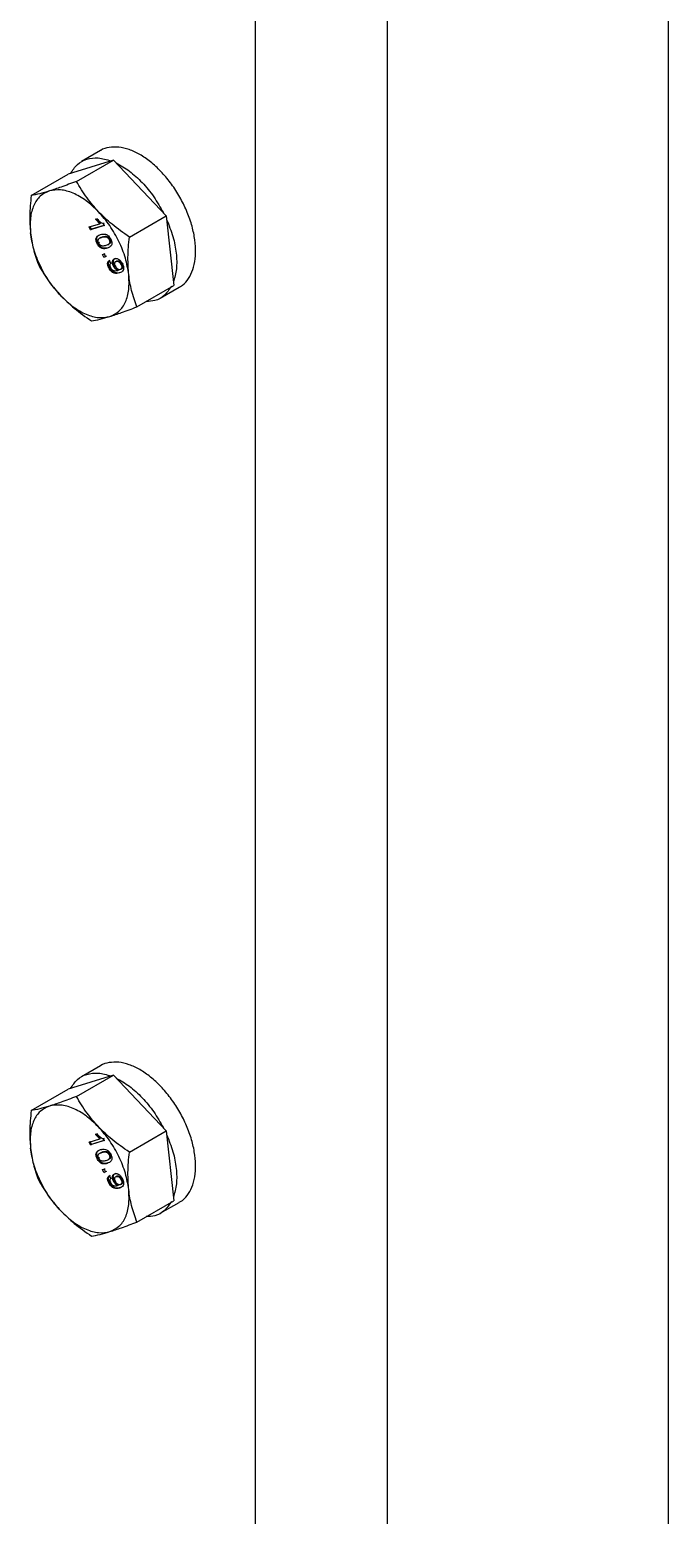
# Model space of a CAD drawing. Header units: millimetres. Extents: x 1293 to 41893, y 1011 to 26911.
# Drawn here: x 5615.1 to 5706.3, y 22436.4 to 22648.5 of the extents above; entities that cross this region are included whole.
import ezdxf

# ---------------------------------------------------------------- set-up
doc = ezdxf.new("R2010")
doc.units = ezdxf.units.MM
doc.header["$LTSCALE"] = 50
doc.layers.add('MAQUINAS', color=11, linetype='Continuous')

msp = doc.modelspace()

# ---------------------------------------------------------------- linework, layer by layer
at = {"layer": 'MAQUINAS', "linetype": 'Continuous', "lineweight": 25}
for p, q in [((5647.3607675, 22400.4770998), (5647.3607675, 22711.8513294)), ((5666.216965, 22389.5916486), (5666.216965, 22700.9658782)), ((5706.2863493, 22679.211289), (5706.2863493, 22423.0660621)), ((5627.0776291, 22629.8847807), (5620.6075338, 22627.8686879)), ((5621.8166349, 22626.8476734), (5627.0776291, 22629.8847807)), ((5625.2337333, 22631.2272351), (5622.5278714, 22629.6651742)), ((5627.0776291, 22629.8847807), (5634.6258426, 22621.9324436)), ((5615.3465396, 22624.8315806), (5620.6075338, 22627.8686879)), ((5623.6446211, 22620.3380442), (5625.1398373, 22620.8039561)), ((5624.516089, 22621.4239002), (5624.7428699, 22621.4945655)), ((5624.516089, 22621.4239002), (5624.6339402, 22621.4919342)), ((5625.1398373, 22620.8039561), (5624.516089, 22621.4239002)), ((5625.2576884, 22620.8719901), (5624.6339402, 22621.4919342)), ((5624.7428699, 22621.4945655), (5624.860721, 22621.5625995)), ((5625.1398373, 22620.8039561), (5625.2576884, 22620.8719901)), ((5625.7487286, 22620.8638345), (5625.6308775, 22620.7958005)), ((5625.6308775, 22620.7958005), (5625.7527782, 22620.5425579)), ((5629.3648484, 22618.8953363), (5634.6258426, 22621.9324436)), ((5634.6258426, 22621.9324436), (5635.7039608, 22611.9640137)), ((5623.6446211, 22620.3380442), (5623.7624722, 22620.4060782)), ((5623.8339815, 22619.9446575), (5623.6446211, 22620.3380442)), ((5623.9518327, 22620.0126915), (5623.7624722, 22620.4060782)), ((5625.7527782, 22620.5425579), (5623.8339815, 22619.9446575)), ((5623.8339815, 22619.9446575), (5623.9518327, 22620.0126915)), ((5625.7185695, 22620.5632098), (5623.9518327, 22620.0126915)), ((5624.6111664, 22618.7130223), (5624.7290175, 22618.7810563)), ((5625.275809, 22618.8154787), (5625.1579579, 22618.7474447)), ((5625.2537122, 22619.2560688), (5625.3715633, 22619.3241028)), ((5625.2876987, 22618.7939006), (5625.5616925, 22618.9309557)), ((5625.5616925, 22618.9309557), (5625.4438414, 22618.8629216)), ((5625.7527782, 22620.5425579), (5625.8706294, 22620.6105919)), ((5626.1481921, 22618.8781154), (5626.2660432, 22618.9461494)), ((5626.5939607, 22618.5789727), (5626.4761096, 22618.5109387)), ((5626.6995803, 22618.5756245), (5626.8174314, 22618.6436585)), ((5624.8740348, 22618.0380928), (5624.7561837, 22617.9700588)), ((5625.0954344, 22618.1070813), (5624.9775833, 22618.0390473)), ((5625.5382253, 22616.4041775), (5625.7842249, 22616.4808314)), ((5625.5382253, 22616.4041775), (5625.6560764, 22616.4722115)), ((5625.7842249, 22616.4808314), (5625.902076, 22616.5488654)), ((5625.7842249, 22616.4808314), (5625.9735853, 22616.0874447)), ((5626.2984569, 22617.799144), (5626.4163081, 22617.867178)), ((5625.7275857, 22616.0107908), (5625.5382253, 22616.4041775)), ((5625.9735853, 22616.0874447), (5625.7275857, 22616.0107908)), ((5625.7275857, 22616.0107908), (5625.8454368, 22616.0788248)), ((5625.9604791, 22616.1146722), (5625.8454368, 22616.0788248)), ((5626.0914364, 22616.1554787), (5625.9735853, 22616.0874447)), ((5626.4139749, 22614.5260814), (5626.5318261, 22614.5941154)), ((5626.4979616, 22615.5270145), (5626.6158127, 22615.5950485)), ((5626.4979616, 22615.5270145), (5626.7119219, 22615.1412932)), ((5626.6451385, 22614.5747859), (5626.7629896, 22614.6428199)), ((5626.7119219, 22615.1412932), (5626.8297731, 22615.2093272)), ((5627.095081, 22614.7566936), (5627.2129321, 22614.8247276)), ((5627.2935148, 22615.8201494), (5627.4113659, 22615.8881834)), ((5627.3306717, 22615.3246677), (5627.3259546, 22615.3219446)), ((5627.3741764, 22614.7058221), (5627.4920275, 22614.7738561)), ((5627.5876576, 22615.4907245), (5627.4698064, 22615.4226905)), ((5628.3085601, 22615.0169793), (5628.190709, 22614.9489453)), ((5628.2106034, 22614.3451304), (5628.3284545, 22614.4131645)), ((5628.3831128, 22615.0781711), (5628.5009639, 22615.1462051)), ((5627.6378729, 22614.1157646), (5627.755724, 22614.1837986)), ((5627.6378729, 22614.1157646), (5627.6838789, 22614.1322208)), ((5627.6838789, 22614.1322208), (5627.8017301, 22614.2002548)), ((5627.755724, 22614.1837986), (5627.8017301, 22614.2002548)), ((5628.1741888, 22614.3163135), (5628.0563377, 22614.2482795)), ((5630.4429666, 22608.9269064), (5635.7039608, 22611.9640137)), ((5633.7836232, 22610.1675275), (5636.4894852, 22611.7295883)), ((5625.2337333, 22500.5807052), (5622.5278714, 22499.0186443)), ((5627.0776291, 22499.2382508), (5620.6075338, 22497.222158)), ((5621.8166349, 22496.2011435), (5627.0776291, 22499.2382508)), ((5627.0776291, 22499.2382508), (5634.6258426, 22491.2859137)), ((5615.3465396, 22494.1850507), (5620.6075338, 22497.222158)), ((5623.6446211, 22489.6915143), (5625.1398373, 22490.1574262)), ((5623.6446211, 22489.6915143), (5623.7624722, 22489.7595483)), ((5623.8339815, 22489.2981276), (5623.6446211, 22489.6915143)), ((5623.9518327, 22489.3661616), (5623.7624722, 22489.7595483)), ((5625.7527782, 22489.896028), (5623.8339815, 22489.2981276)), ((5623.8339815, 22489.2981276), (5623.9518327, 22489.3661616)), ((5625.7185695, 22489.9166798), (5623.9518327, 22489.3661616)), ((5624.516089, 22490.7773703), (5624.7428699, 22490.8480356)), ((5624.516089, 22490.7773703), (5624.6339402, 22490.8454043)), ((5625.1398373, 22490.1574262), (5624.516089, 22490.7773703)), ((5625.2576884, 22490.2254602), (5624.6339402, 22490.8454043)), ((5624.7428699, 22490.8480356), (5624.860721, 22490.9160696)), ((5625.1398373, 22490.1574262), (5625.2576884, 22490.2254602)), ((5625.7487286, 22490.2173046), (5625.6308775, 22490.1492706)), ((5625.6308775, 22490.1492706), (5625.7527782, 22489.896028)), ((5625.7527782, 22489.896028), (5625.8706294, 22489.964062)), ((5629.3648484, 22488.2488064), (5634.6258426, 22491.2859137)), ((5634.6258426, 22491.2859137), (5635.7039608, 22481.3174838)), ((5624.6111664, 22488.0664924), (5624.7290175, 22488.1345264)), ((5624.8740348, 22487.3915629), (5624.7561837, 22487.3235289)), ((5625.0954344, 22487.4605514), (5624.9775833, 22487.3925174)), ((5625.275809, 22488.1689488), (5625.1579579, 22488.1009148)), ((5625.2537122, 22488.6095389), (5625.3715633, 22488.6775729)), ((5625.2876987, 22488.1473707), (5625.5616925, 22488.2844258)), ((5625.5616925, 22488.2844258), (5625.4438414, 22488.2163917)), ((5626.1481921, 22488.2315855), (5626.2660432, 22488.2996195)), ((5626.2984569, 22487.1526141), (5626.4163081, 22487.2206481)), ((5626.5939607, 22487.9324428), (5626.4761096, 22487.8644088)), ((5626.6995803, 22487.9290946), (5626.8174314, 22487.9971286)), ((5625.5382253, 22485.7576476), (5625.7842249, 22485.8343015)), ((5625.5382253, 22485.7576476), (5625.6560764, 22485.8256816)), ((5625.7275857, 22485.3642609), (5625.5382253, 22485.7576476)), ((5625.9735853, 22485.4409148), (5625.7275857, 22485.3642609)), ((5625.7275857, 22485.3642609), (5625.8454368, 22485.4322949)), ((5625.7842249, 22485.8343015), (5625.902076, 22485.9023355)), ((5625.7842249, 22485.8343015), (5625.9735853, 22485.4409148)), ((5625.9604791, 22485.4681423), (5625.8454368, 22485.4322949)), ((5626.0914364, 22485.5089488), (5625.9735853, 22485.4409148)), ((5627.2935148, 22485.1736195), (5627.4113659, 22485.2416535)), ((5626.4139749, 22483.8795515), (5626.5318261, 22483.9475855)), ((5626.4979616, 22484.8804846), (5626.6158127, 22484.9485186)), ((5626.4979616, 22484.8804846), (5626.7119219, 22484.4947633)), ((5626.6451385, 22483.928256), (5626.7629896, 22483.99629)), ((5626.7119219, 22484.4947633), (5626.8297731, 22484.5627973)), ((5627.095081, 22484.1101637), (5627.2129321, 22484.1781977)), ((5627.3306717, 22484.6781378), (5627.3259546, 22484.6754147)), ((5627.3741764, 22484.0592922), (5627.4920275, 22484.1273262)), ((5627.5876576, 22484.8441946), (5627.4698064, 22484.7761606)), ((5627.6378729, 22483.4692347), (5627.755724, 22483.5372687)), ((5627.6378729, 22483.4692347), (5627.6838789, 22483.4856908)), ((5627.6838789, 22483.4856908), (5627.8017301, 22483.5537249)), ((5627.755724, 22483.5372687), (5627.8017301, 22483.5537249)), ((5628.1741888, 22483.6697836), (5628.0563377, 22483.6017496)), ((5628.3085601, 22484.3704494), (5628.190709, 22484.3024154)), ((5628.2106034, 22483.6986005), (5628.3284545, 22483.7666346)), ((5628.3831128, 22484.4316412), (5628.5009639, 22484.4996752)), ((5630.4429666, 22478.2803765), (5635.7039608, 22481.3174838)), ((5633.7836232, 22479.5209976), (5636.4894852, 22481.0830584))]:
    msp.add_line(p, q, dxfattribs=at)
for points, knots in [([(5636.4754261, 22611.7561458), (5636.5424829, 22611.7838852), (5636.999234, 22611.9728298), (5637.6430137, 22612.6775482), (5638.3474938, 22613.8540724), (5638.7535321, 22615.3494963), (5638.8693635, 22617.0650968), (5638.6843803, 22618.9481775), (5638.2071823, 22620.9252395), (5637.4551668, 22622.9231629), (5636.4565766, 22624.8670104), (5635.2487383, 22626.6841223), (5633.8767892, 22628.3065946), (5632.3922028, 22629.6734856), (5630.8498862, 22630.7346639), (5629.3098234, 22631.4467436), (5627.821022, 22631.7968949), (5626.471223, 22631.7205132), (5625.5978791, 22631.5104789), (5625.2542702, 22631.2318109), (5625.2388594, 22631.2193127)], [0, 0, 0, 0, 0.0106094859, 0.0722654485, 0.1339214111, 0.1955773737, 0.2572333363, 0.3188892989, 0.3805452615, 0.4422012241, 0.5038571867, 0.5655131493, 0.6271691118, 0.6888250744, 0.750481037, 0.8121369996, 0.8737929622, 0.9354489248, 0.9971048874, 1, 1, 1, 1]), ([(5617.9500249, 22625.4750339), (5617.4663084, 22625.3318594), (5616.4310208, 22625.0254264), (5615.7234909, 22624.8989589), (5615.3465396, 22624.8315806)], [0, 0, 0, 0, 0.4672290805, 1, 1, 1, 1]), ([(5621.8166349, 22626.8476734), (5621.0626939, 22626.5626637), (5619.6475622, 22626.0277062), (5618.4905941, 22625.6510286), (5617.9500249, 22625.4750339)], [0, 0, 0, 0, 0.5327709195, 1, 1, 1, 1]), ([(5624.9591794, 22622.5069117), (5624.390124, 22623.1527921), (5623.1721875, 22624.5351555), (5622.2878071, 22626.0438727), (5621.8166349, 22626.8476734)], [0, 0, 0, 0, 0.4672290805, 1, 1, 1, 1]), ([(5615.3465396, 22624.8315806), (5615.2522656, 22623.851586), (5615.0753152, 22622.0121562), (5615.1971238, 22620.2882375), (5615.2540363, 22619.4827725)], [0, 0, 0, 0, 0.53277091955, 1, 1, 1, 1]), ([(5624.7428699, 22621.4945655), (5624.8849133, 22621.3418962), (5625.168509, 22621.0370855), (5625.4769326, 22620.876136), (5625.6308775, 22620.7958005)], [0, 0, 0, 0, 0.5008657323, 1, 1, 1, 1]), ([(5629.3648484, 22618.8953363), (5628.5166866, 22619.4815055), (5626.9247043, 22620.5817329), (5625.5850874, 22621.8938516), (5624.9591794, 22622.5069117)], [0, 0, 0, 0, 0.5327709195, 1, 1, 1, 1]), ([(5615.2540363, 22619.4827725), (5615.3678015, 22618.7101279), (5615.6112906, 22617.0564538), (5616.141942, 22615.6255139), (5616.4246577, 22614.8631507)], [0, 0, 0, 0, 0.46722908045, 1, 1, 1, 1]), ([(5624.7561837, 22617.9700588), (5624.700335, 22618.1018871), (5624.6164552, 22618.299882), (5624.5942407, 22618.518974), (5624.5969617, 22618.6346744), (5624.6064315, 22618.6869067), (5624.6111664, 22618.7130223)], [0, 0, 0, 0, 0.49879534605, 0.74914825957, 0.87457641189, 1, 1, 1, 1]), ([(5624.6111664, 22618.7130223), (5624.6427072, 22618.78784), (5624.705835, 22618.9375847), (5624.9217152, 22619.1291104), (5625.1209191, 22619.2052876), (5625.2537122, 22619.2560688)], [0, 0, 0, 0, 0.249753552, 0.499871473, 1, 1, 1, 1]), ([(5624.8740348, 22618.0380928), (5624.8186662, 22618.1695909), (5624.7355073, 22618.3670899), (5624.706747, 22618.6198006), (5624.7215939, 22618.7273033), (5624.7290175, 22618.7810563)], [0, 0, 0, 0, 0.4990363131, 0.7495101716, 1, 1, 1, 1]), ([(5624.7290175, 22618.7810563), (5624.7602142, 22618.856498), (5624.8226531, 22619.0074914), (5624.9340126, 22619.0969802), (5624.989733, 22619.1417572)], [0, 0, 0, 0, 0.4996355373, 1, 1, 1, 1]), ([(5624.9775833, 22618.0390473), (5624.951441, 22618.1029229), (5624.8991421, 22618.2307095), (5624.8940271, 22618.40879), (5624.9278522, 22618.5567977), (5625.0948316, 22618.7459488), (5625.2887416, 22618.810939), (5625.4438414, 22618.8629216)], [0, 0, 0, 0, 0.1246963828, 0.2494616582, 0.3744323466, 0.4996371137, 1, 1, 1, 1]), ([(5625.2537122, 22619.2560688), (5625.364491, 22619.2851839), (5625.5857754, 22619.3433424), (5625.9049335, 22619.3276871), (5626.178951, 22619.2118877), (5626.3841347, 22619.0531827), (5626.5644899, 22618.8332632), (5626.6545204, 22618.6615608), (5626.6995803, 22618.5756245)], [0, 0, 0, 0, 0.2504817087, 0.5003455958, 0.6317049057, 0.7502211388, 0.8749866995, 1, 1, 1, 1]), ([(5625.4438414, 22618.8629216), (5625.5518443, 22618.8913804), (5625.7138393, 22618.9340661), (5625.9512016, 22618.944733), (5626.0825863, 22618.9003018), (5626.1481921, 22618.8781154)], [0, 0, 0, 0, 0.5003723119, 0.7505151407, 1, 1, 1, 1]), ([(5625.5616925, 22618.9309557), (5625.6696954, 22618.9594144), (5625.8316904, 22619.0021001), (5626.0690527, 22619.012767), (5626.2004374, 22618.9683358), (5626.2660432, 22618.9461494)], [0, 0, 0, 0, 0.50037231189, 0.75051514073, 1, 1, 1, 1]), ([(5626.1481921, 22618.8781154), (5626.1796561, 22618.8586371), (5626.2425638, 22618.8196931), (5626.3330836, 22618.7336328), (5626.4144324, 22618.629184), (5626.455548, 22618.5503586), (5626.4761096, 22618.5109387)], [0, 0, 0, 0, 0.2501584562, 0.5001555724, 0.7500324303, 1, 1, 1, 1]), ([(5626.6995803, 22618.5756245), (5626.737911, 22618.487633), (5626.8145409, 22618.3117222), (5626.8667324, 22618.0475345), (5626.8499644, 22617.8165807), (5626.674934, 22617.4834459), (5626.4112372, 22617.3754423), (5626.2005143, 22617.2891354)], [0, 0, 0, 0, 0.125373348, 0.2506437386, 0.375697515, 0.5011131747, 1, 1, 1, 1]), ([(5626.2660432, 22618.9461494), (5626.2974896, 22618.9266652), (5626.3603621, 22618.8877094), (5626.4511459, 22618.8017377), (5626.5181218, 22618.7143898), (5626.5642563, 22618.6383708), (5626.584059, 22618.5987725), (5626.5939607, 22618.5789727)], [0, 0, 0, 0, 0.2500549443, 0.4999486155, 0.749722078, 0.8748570557, 1, 1, 1, 1]), ([(5626.5939607, 22618.5789727), (5626.6204687, 22618.5150537), (5626.6734836, 22618.3872187), (5626.6816816, 22618.2064575), (5626.6443386, 22618.0616658), (5626.5535782, 22617.9443633), (5626.459764, 22617.9096111), (5626.4042348, 22617.889041)], [0, 0, 0, 0, 0.1831229089, 0.3662374103, 0.5497160376, 0.733473904, 1, 1, 1, 1]), ([(5629.2723452, 22613.5465282), (5629.2154327, 22614.3519932), (5629.0936241, 22616.0759119), (5629.2705744, 22617.9153416), (5629.3648484, 22618.8953363)], [0, 0, 0, 0, 0.4672290805, 1, 1, 1, 1]), ([(5626.2005143, 22617.2891354), (5626.089875, 22617.2599388), (5625.8688633, 22617.201616), (5625.5525193, 22617.2182095), (5625.2794376, 22617.3319472), (5625.073668, 22617.4886372), (5624.8909331, 22617.7125406), (5624.8011285, 22617.8841651), (5624.7561837, 22617.9700588)], [0, 0, 0, 0, 0.2504758129, 0.5003473544, 0.6257683408, 0.7501761831, 0.8749696966, 1, 1, 1, 1]), ([(5626.3183654, 22617.3571694), (5626.2077259, 22617.3279628), (5625.9867138, 22617.2696201), (5625.6701546, 22617.2863495), (5625.3970351, 22617.3999473), (5625.1913235, 22617.5569617), (5625.0087826, 22617.7805637), (5624.9189791, 22617.9521955), (5624.8740348, 22618.0380928)], [0, 0, 0, 0, 0.2504715078, 0.5003387545, 0.6261880614, 0.750180477, 0.8749718456, 1, 1, 1, 1]), ([(5626.0119226, 22617.6827616), (5625.8537823, 22617.6369574), (5625.656075, 22617.579693), (5625.3742643, 22617.6302436), (5625.2253238, 22617.7200669), (5625.080453, 22617.8554615), (5625.0118633, 22617.9778696), (5624.9775833, 22618.0390473)], [0, 0, 0, 0, 0.5004095025, 0.6256126137, 0.7505796735, 0.875343692, 1, 1, 1, 1]), ([(5626.4761096, 22618.5109387), (5626.5026328, 22618.4469946), (5626.5556779, 22618.3191094), (5626.5636486, 22618.1387248), (5626.5271715, 22617.9924985), (5626.3629095, 22617.7993175), (5626.1679044, 22617.7345601), (5626.0119226, 22617.6827616)], [0, 0, 0, 0, 0.1247447425, 0.2494837578, 0.3744708184, 0.4996480989, 1, 1, 1, 1]), ([(5616.4246577, 22614.8631507), (5616.8958299, 22614.0593501), (5617.7802103, 22612.5506328), (5618.9981468, 22611.1682694), (5619.5672022, 22610.522389)], [0, 0, 0, 0, 0.5327709195, 1, 1, 1, 1]), ([(5626.4139749, 22614.5260814), (5626.3673181, 22614.6349612), (5626.2971593, 22614.7986858), (5626.2613205, 22615.0116786), (5626.2610763, 22615.2066405), (5626.328467, 22615.4068404), (5626.4414039, 22615.4869143), (5626.4979616, 22615.5270145)], [0, 0, 0, 0, 0.2498594906, 0.3757183909, 0.500481002, 0.7498462328, 1, 1, 1, 1]), ([(5626.5318261, 22614.5941154), (5626.4851715, 22614.7029943), (5626.4149717, 22614.8668213), (5626.3791531, 22615.0798178), (5626.3789586, 22615.2747461), (5626.4463163, 22615.4748758), (5626.5592545, 22615.5549488), (5626.6158127, 22615.5950485)], [0, 0, 0, 0, 0.2498591948, 0.3759561592, 0.5004815934, 0.749846529, 1, 1, 1, 1]), ([(5627.9566486, 22613.7648245), (5627.8390148, 22613.7336553), (5627.6041472, 22613.6714226), (5627.2618195, 22613.6997737), (5626.9688959, 22613.8416992), (5626.753165, 22614.0190176), (5626.5588351, 22614.252396), (5626.4622752, 22614.4348274), (5626.4139749, 22614.5260814)], [0, 0, 0, 0, 0.25048494292, 0.50011851407, 0.62789918518, 0.75009236964, 0.87499367523, 1, 1, 1, 1]), ([(5628.0744997, 22613.8328585), (5627.9568658, 22613.8016896), (5627.7219977, 22613.7394576), (5627.3795959, 22613.7678112), (5627.0866591, 22613.9097891), (5626.8709435, 22614.0871397), (5626.676686, 22614.3204301), (5626.5801262, 22614.5028614), (5626.5318261, 22614.5941154)], [0, 0, 0, 0, 0.2504849259, 0.5001184801, 0.6280398823, 0.7500923866, 0.8749936837, 1, 1, 1, 1]), ([(5626.7119219, 22615.1412932), (5626.6772004, 22615.1136819), (5626.6144932, 22615.0638158), (5626.5676738, 22614.9580491), (5626.5618152, 22614.8543975), (5626.5753398, 22614.7631435), (5626.6025845, 22614.6682012), (5626.6309544, 22614.605923), (5626.6451385, 22614.5747859)], [0, 0, 0, 0, 0.2764767993, 0.4993179598, 0.6237184282, 0.7494961879, 0.8747561628, 1, 1, 1, 1]), ([(5626.6451385, 22614.5747859), (5626.6763997, 22614.5165267), (5626.7388961, 22614.4000569), (5626.8667481, 22614.2539159), (5627.007035, 22614.1478684), (5627.2822208, 22614.0601129), (5627.4798667, 22614.0910401), (5627.6378729, 22614.1157646)], [0, 0, 0, 0, 0.1252073258, 0.2503100191, 0.3753386279, 0.5006201474, 1, 1, 1, 1]), ([(5627.095081, 22614.7566936), (5627.0676042, 22614.8188215), (5627.0126693, 22614.9430353), (5626.9666455, 22615.1299601), (5626.9516111, 22615.3064241), (5626.9685512, 22615.4640641), (5627.0139827, 22615.5988402), (5627.1100448, 22615.7399112), (5627.2202742, 22615.7881186), (5627.2935148, 22615.8201494)], [0, 0, 0, 0, 0.1250740585, 0.2500636243, 0.3732612247, 0.5001992382, 0.6242961009, 0.7503685137, 1, 1, 1, 1]), ([(5627.2129321, 22614.8247276), (5627.1986714, 22614.8556079), (5627.1701488, 22614.9173708), (5627.1237572, 22615.0425796), (5627.0841376, 22615.1980514), (5627.0696208, 22615.3744704), (5627.0861375, 22615.5326834), (5627.1328963, 22615.6653953), (5627.1919365, 22615.7648454), (5627.2502876, 22615.7939219), (5627.2728282, 22615.8051539)], [0, 0, 0, 0, 0.0754695938, 0.1509450716, 0.3015784561, 0.450312577, 0.603033998, 0.752854686, 0.9045299868, 1, 1, 1, 1]), ([(5627.6838789, 22614.1322208), (5627.6283715, 22614.161765), (5627.517008, 22614.2210392), (5627.355582, 22614.3698808), (5627.2063631, 22614.5477495), (5627.1321197, 22614.6871495), (5627.095081, 22614.7566936)], [0, 0, 0, 0, 0.2489431768, 0.4994502947, 0.7502849385, 1, 1, 1, 1]), ([(5627.8017301, 22614.2002548), (5627.7460875, 22614.2298799), (5627.6341559, 22614.2894743), (5627.4725588, 22614.4388885), (5627.3236185, 22614.6167717), (5627.2497898, 22614.7554799), (5627.2129321, 22614.8247276)], [0, 0, 0, 0, 0.2495404591, 0.5019797072, 0.7513717736, 1, 1, 1, 1]), ([(5627.3741764, 22614.7058221), (5627.3391434, 22614.7878409), (5627.2866544, 22614.9107277), (5627.2635172, 22615.0697011), (5627.2678252, 22615.1772836), (5627.2926958, 22615.269753), (5627.3505411, 22615.3682509), (5627.4222054, 22615.4009626), (5627.4698064, 22615.4226905)], [0, 0, 0, 0, 0.2495205461, 0.3738507838, 0.4998887841, 0.6240955932, 0.7503154422, 1, 1, 1, 1]), ([(5627.2935148, 22615.8201494), (5627.3792144, 22615.8366002), (5627.5083299, 22615.8613851), (5627.709121, 22615.8004519), (5627.8639174, 22615.7161331), (5628.0148559, 22615.5970667), (5628.2067638, 22615.3972729), (5628.3124595, 22615.2060176), (5628.3831128, 22615.0781711)], [0, 0, 0, 0, 0.2498688585, 0.3764535287, 0.5003476657, 0.6272386366, 0.7508240847, 1, 1, 1, 1]), ([(5628.0563377, 22614.2482795), (5628.0027738, 22614.2374422), (5627.92173, 22614.2210449), (5627.7966849, 22614.2537077), (5627.6993039, 22614.3045596), (5627.6046707, 22614.3785893), (5627.4844033, 22614.5051002), (5627.4183548, 22614.6253738), (5627.3741764, 22614.7058221)], [0, 0, 0, 0, 0.2499764907, 0.3782221672, 0.5003423322, 0.6274524307, 0.7508110927, 1, 1, 1, 1]), ([(5627.4698064, 22615.4226905), (5627.5261982, 22615.4337034), (5627.6388331, 22615.4557001), (5627.8122943, 22615.386138), (5627.9458742, 22615.2876939), (5628.0738266, 22615.1582305), (5628.1436861, 22615.0331427), (5628.190709, 22614.9489453)], [0, 0, 0, 0, 0.2502503989, 0.4998417518, 0.6295762977, 0.7506653539, 1, 1, 1, 1]), ([(5627.5876576, 22615.4907245), (5627.6440492, 22615.5017378), (5627.7566839, 22615.5237355), (5627.9300674, 22615.4541996), (5628.0636475, 22615.3557997), (5628.1916218, 22615.226359), (5628.2615366, 22615.1011756), (5628.3085601, 22615.0169793)], [0, 0, 0, 0, 0.250250228, 0.4998414106, 0.6292883971, 0.7506655241, 1, 1, 1, 1]), ([(5628.3831128, 22615.0781711), (5628.4201778, 22614.99232), (5628.4942967, 22614.8206436), (5628.5434089, 22614.5645728), (5628.544294, 22614.3312816), (5628.4709839, 22614.0743786), (5628.2678753, 22613.8745466), (5628.0605688, 22613.8014613), (5627.9566486, 22613.7648245)], [0, 0, 0, 0, 0.1250635897, 0.2500895576, 0.3751100052, 0.5001693996, 0.7494409524, 1, 1, 1, 1]), ([(5628.190709, 22614.9489453), (5628.2253415, 22614.8651457), (5628.2770975, 22614.739913), (5628.2910163, 22614.5818182), (5628.2787152, 22614.4778346), (5628.2462683, 22614.3900307), (5628.1794033, 22614.299838), (5628.1054636, 22614.2688609), (5628.0563377, 22614.2482795)], [0, 0, 0, 0, 0.2490168506, 0.3721383925, 0.4993654558, 0.6235619335, 0.7498926933, 1, 1, 1, 1]), ([(5628.3085601, 22615.0169793), (5628.3431947, 22614.9331788), (5628.3949129, 22614.8080438), (5628.4088612, 22614.6499478), (5628.3966044, 22614.5460275), (5628.3641575, 22614.4581364), (5628.2973202, 22614.3678995), (5628.2233146, 22614.3368948), (5628.1741888, 22614.3163135)], [0, 0, 0, 0, 0.24901716601, 0.37184465623, 0.49936480371, 0.62322594324, 0.74989237644, 1, 1, 1, 1]), ([(5630.4429666, 22608.9269064), (5630.1602509, 22609.6892696), (5629.6295994, 22611.1202095), (5629.3861104, 22612.7738836), (5629.2723452, 22613.5465282)], [0, 0, 0, 0, 0.5327709195, 1, 1, 1, 1]), ([(5619.5672022, 22610.522389), (5620.1931102, 22609.909329), (5621.5327271, 22608.5972102), (5623.1247094, 22607.4969828), (5623.9728712, 22606.9108136)], [0, 0, 0, 0, 0.4672290805, 1, 1, 1, 1]), ([(5635.3649157, 22611.8583667), (5635.0556973, 22611.3993129), (5634.4372606, 22610.4812052), (5633.1768927, 22609.7582613), (5632.1956063, 22609.7132416), (5631.771372, 22609.6937785)], [0, 0, 0, 0, 0.3621127876, 0.7242255753, 1, 1, 1, 1]), ([(5626.5763566, 22607.5542669), (5627.1169258, 22607.7302616), (5628.2738939, 22608.1069393), (5629.6890256, 22608.6418967), (5630.4429666, 22608.9269064)], [0, 0, 0, 0, 0.4672290805, 1, 1, 1, 1]), ([(5623.9728712, 22606.9108136), (5624.3498226, 22606.9781919), (5625.0573525, 22607.1046595), (5626.0926401, 22607.4110925), (5626.5763566, 22607.5542669)], [0, 0, 0, 0, 0.5327709195, 1, 1, 1, 1]), ([(5636.4754261, 22481.1096159), (5636.5424829, 22481.1373553), (5636.999234, 22481.3262999), (5637.6430137, 22482.0310183), (5638.3474938, 22483.2075425), (5638.7535321, 22484.7029664), (5638.8693635, 22486.4185669), (5638.6843803, 22488.3016476), (5638.2071823, 22490.2787096), (5637.4551668, 22492.276633), (5636.4565766, 22494.2204805), (5635.2487383, 22496.0375924), (5633.8767892, 22497.6600647), (5632.3922028, 22499.0269557), (5630.8498862, 22500.088134), (5629.3098234, 22500.8002137), (5627.821022, 22501.150365), (5626.471223, 22501.0739833), (5625.5978791, 22500.863949), (5625.2542702, 22500.585281), (5625.2388594, 22500.5727828)], [0, 0, 0, 0, 0.01060948595, 0.07226544854, 0.13392141113, 0.19557737372, 0.25723333631, 0.3188892989, 0.38054526149, 0.44220122407, 0.50385718666, 0.56551314925, 0.62716911184, 0.68882507443, 0.75048103702, 0.81213699961, 0.8737929622, 0.93544892479, 0.99710488738, 1, 1, 1, 1]), ([(5621.8166349, 22496.2011435), (5621.0626939, 22495.9161338), (5619.6475622, 22495.3811763), (5618.4905941, 22495.0044987), (5617.9500249, 22494.828504)], [0, 0, 0, 0, 0.5327709195, 1, 1, 1, 1]), ([(5624.9591794, 22491.8603818), (5624.390124, 22492.5062622), (5623.1721875, 22493.8886256), (5622.2878071, 22495.3973428), (5621.8166349, 22496.2011435)], [0, 0, 0, 0, 0.4672290805, 1, 1, 1, 1]), ([(5615.3465396, 22494.1850507), (5615.2522656, 22493.2050561), (5615.0753152, 22491.3656263), (5615.1971238, 22489.6417076), (5615.2540363, 22488.8362426)], [0, 0, 0, 0, 0.5327709195, 1, 1, 1, 1]), ([(5617.9500249, 22494.828504), (5617.4663084, 22494.6853295), (5616.4310208, 22494.3788965), (5615.7234909, 22494.252429), (5615.3465396, 22494.1850507)], [0, 0, 0, 0, 0.4672290805, 1, 1, 1, 1]), ([(5629.3648484, 22488.2488064), (5628.5166866, 22488.8349756), (5626.9247043, 22489.9352029), (5625.5850874, 22491.2473217), (5624.9591794, 22491.8603818)], [0, 0, 0, 0, 0.5327709195, 1, 1, 1, 1]), ([(5624.7428699, 22490.8480356), (5624.8849133, 22490.6953663), (5625.168509, 22490.3905556), (5625.4769326, 22490.2296061), (5625.6308775, 22490.1492706)], [0, 0, 0, 0, 0.5008657323, 1, 1, 1, 1]), ([(5615.2540363, 22488.8362426), (5615.3678015, 22488.063598), (5615.6112906, 22486.4099239), (5616.141942, 22484.978984), (5616.4246577, 22484.2166208)], [0, 0, 0, 0, 0.46722908045, 1, 1, 1, 1]), ([(5624.7561837, 22487.3235289), (5624.700335, 22487.4553572), (5624.6164552, 22487.6533521), (5624.5942407, 22487.8724441), (5624.5969617, 22487.9881445), (5624.6064315, 22488.0403768), (5624.6111664, 22488.0664924)], [0, 0, 0, 0, 0.4987953461, 0.7491482596, 0.8745764119, 1, 1, 1, 1]), ([(5624.6111664, 22488.0664924), (5624.6427072, 22488.1413101), (5624.705835, 22488.2910548), (5624.9217152, 22488.4825805), (5625.1209191, 22488.5587577), (5625.2537122, 22488.6095389)], [0, 0, 0, 0, 0.249753552, 0.499871473, 1, 1, 1, 1]), ([(5624.8740348, 22487.3915629), (5624.8186662, 22487.523061), (5624.7355073, 22487.72056), (5624.706747, 22487.9732707), (5624.7215939, 22488.0807734), (5624.7290175, 22488.1345264)], [0, 0, 0, 0, 0.4990363131, 0.7495101716, 1, 1, 1, 1]), ([(5624.7290175, 22488.1345264), (5624.7602142, 22488.2099681), (5624.8226531, 22488.3609615), (5624.9340126, 22488.4504503), (5624.989733, 22488.4952273)], [0, 0, 0, 0, 0.4996355373, 1, 1, 1, 1]), ([(5626.2005143, 22486.6426055), (5626.089875, 22486.6134089), (5625.8688633, 22486.5550861), (5625.5525193, 22486.5716796), (5625.2794376, 22486.6854173), (5625.073668, 22486.8421073), (5624.8909331, 22487.0660106), (5624.8011285, 22487.2376352), (5624.7561837, 22487.3235289)], [0, 0, 0, 0, 0.2504758129, 0.5003473544, 0.6257683408, 0.7501761831, 0.8749696966, 1, 1, 1, 1]), ([(5626.3183654, 22486.7106395), (5626.2077259, 22486.6814329), (5625.9867138, 22486.6230902), (5625.6701546, 22486.6398196), (5625.3970351, 22486.7534174), (5625.1913235, 22486.9104318), (5625.0087826, 22487.1340338), (5624.9189791, 22487.3056656), (5624.8740348, 22487.3915629)], [0, 0, 0, 0, 0.2504715078, 0.5003387545, 0.6261880614, 0.750180477, 0.8749718456, 1, 1, 1, 1]), ([(5624.9775833, 22487.3925174), (5624.951441, 22487.456393), (5624.8991421, 22487.5841796), (5624.8940271, 22487.7622601), (5624.9278522, 22487.9102678), (5625.0948316, 22488.0994189), (5625.2887416, 22488.1644091), (5625.4438414, 22488.2163917)], [0, 0, 0, 0, 0.1246963828, 0.2494616582, 0.3744323466, 0.4996371137, 1, 1, 1, 1]), ([(5626.0119226, 22487.0362317), (5625.8537823, 22486.9904275), (5625.656075, 22486.9331631), (5625.3742643, 22486.9837137), (5625.2253238, 22487.073537), (5625.080453, 22487.2089316), (5625.0118633, 22487.3313397), (5624.9775833, 22487.3925174)], [0, 0, 0, 0, 0.5004095025, 0.6256126137, 0.7505796735, 0.875343692, 1, 1, 1, 1]), ([(5625.2537122, 22488.6095389), (5625.364491, 22488.638654), (5625.5857754, 22488.6968125), (5625.9049335, 22488.6811572), (5626.178951, 22488.5653578), (5626.3841347, 22488.4066528), (5626.5644899, 22488.1867333), (5626.6545204, 22488.0150309), (5626.6995803, 22487.9290946)], [0, 0, 0, 0, 0.2504817087, 0.5003455958, 0.6317049057, 0.7502211388, 0.8749866995, 1, 1, 1, 1]), ([(5625.4438414, 22488.2163917), (5625.5518443, 22488.2448505), (5625.7138393, 22488.2875362), (5625.9512016, 22488.2982031), (5626.0825863, 22488.2537719), (5626.1481921, 22488.2315855)], [0, 0, 0, 0, 0.5003723119, 0.7505151407, 1, 1, 1, 1]), ([(5625.5616925, 22488.2844258), (5625.6696954, 22488.3128845), (5625.8316904, 22488.3555702), (5626.0690527, 22488.3662371), (5626.2004374, 22488.3218059), (5626.2660432, 22488.2996195)], [0, 0, 0, 0, 0.5003723119, 0.7505151407, 1, 1, 1, 1]), ([(5626.4761096, 22487.8644088), (5626.5026328, 22487.8004647), (5626.5556779, 22487.6725795), (5626.5636486, 22487.4921949), (5626.5271715, 22487.3459686), (5626.3629095, 22487.1527876), (5626.1679044, 22487.0880302), (5626.0119226, 22487.0362317)], [0, 0, 0, 0, 0.1247447425, 0.2494837578, 0.3744708184, 0.4996480989, 1, 1, 1, 1]), ([(5626.1481921, 22488.2315855), (5626.1796561, 22488.2121072), (5626.2425638, 22488.1731632), (5626.3330836, 22488.0871029), (5626.4144324, 22487.9826541), (5626.455548, 22487.9038286), (5626.4761096, 22487.8644088)], [0, 0, 0, 0, 0.2501584562, 0.5001555724, 0.7500324303, 1, 1, 1, 1]), ([(5626.6995803, 22487.9290946), (5626.737911, 22487.8411031), (5626.8145409, 22487.6651923), (5626.8667324, 22487.4010046), (5626.8499644, 22487.1700508), (5626.674934, 22486.836916), (5626.4112372, 22486.7289123), (5626.2005143, 22486.6426055)], [0, 0, 0, 0, 0.125373348, 0.2506437386, 0.375697515, 0.5011131747, 1, 1, 1, 1]), ([(5626.2660432, 22488.2996195), (5626.2974896, 22488.2801353), (5626.3603621, 22488.2411795), (5626.4511459, 22488.1552078), (5626.5181218, 22488.0678599), (5626.5642563, 22487.9918409), (5626.584059, 22487.9522426), (5626.5939607, 22487.9324428)], [0, 0, 0, 0, 0.2500549443, 0.4999486155, 0.749722078, 0.8748570557, 1, 1, 1, 1]), ([(5626.5939607, 22487.9324428), (5626.6204687, 22487.8685238), (5626.6734836, 22487.7406888), (5626.6816816, 22487.5599276), (5626.6443386, 22487.4151359), (5626.5535782, 22487.2978334), (5626.459764, 22487.2630812), (5626.4042348, 22487.2425111)], [0, 0, 0, 0, 0.1831229089, 0.3662374103, 0.5497160376, 0.733473904, 1, 1, 1, 1]), ([(5629.2723452, 22482.8999983), (5629.2154327, 22483.7054633), (5629.0936241, 22485.429382), (5629.2705744, 22487.2688117), (5629.3648484, 22488.2488064)], [0, 0, 0, 0, 0.4672290805, 1, 1, 1, 1]), ([(5627.095081, 22484.1101637), (5627.0676042, 22484.1722916), (5627.0126693, 22484.2965054), (5626.9666455, 22484.4834302), (5626.9516111, 22484.6598942), (5626.9685512, 22484.8175341), (5627.0139827, 22484.9523103), (5627.1100448, 22485.0933813), (5627.2202742, 22485.1415887), (5627.2935148, 22485.1736195)], [0, 0, 0, 0, 0.1250740585, 0.2500636243, 0.3732612247, 0.5001992382, 0.6242961009, 0.7503685137, 1, 1, 1, 1]), ([(5627.2129321, 22484.1781977), (5627.1986714, 22484.209078), (5627.1701488, 22484.2708409), (5627.1237572, 22484.3960497), (5627.0841376, 22484.5515215), (5627.0696208, 22484.7279405), (5627.0861375, 22484.8861535), (5627.1328963, 22485.0188654), (5627.1919365, 22485.1183155), (5627.2502876, 22485.147392), (5627.2728282, 22485.158624)], [0, 0, 0, 0, 0.0754695938, 0.1509450716, 0.3015784561, 0.450312577, 0.603033998, 0.752854686, 0.9045299868, 1, 1, 1, 1]), ([(5627.2935148, 22485.1736195), (5627.3792144, 22485.1900703), (5627.5083299, 22485.2148552), (5627.709121, 22485.153922), (5627.8639174, 22485.0696032), (5628.0148559, 22484.9505368), (5628.2067638, 22484.750743), (5628.3124595, 22484.5594877), (5628.3831128, 22484.4316412)], [0, 0, 0, 0, 0.2498688585, 0.3764535287, 0.5003476657, 0.6272386366, 0.7508240847, 1, 1, 1, 1]), ([(5616.4246577, 22484.2166208), (5616.8958299, 22483.4128202), (5617.7802103, 22481.9041029), (5618.9981468, 22480.5217395), (5619.5672022, 22479.8758591)], [0, 0, 0, 0, 0.5327709195, 1, 1, 1, 1]), ([(5626.4139749, 22483.8795515), (5626.3673181, 22483.9884313), (5626.2971593, 22484.1521559), (5626.2613205, 22484.3651487), (5626.2610763, 22484.5601105), (5626.328467, 22484.7603105), (5626.4414039, 22484.8403844), (5626.4979616, 22484.8804846)], [0, 0, 0, 0, 0.2498594906, 0.3757183909, 0.500481002, 0.7498462328, 1, 1, 1, 1]), ([(5626.5318261, 22483.9475855), (5626.4851715, 22484.0564644), (5626.4149717, 22484.2202914), (5626.3791531, 22484.4332879), (5626.3789586, 22484.6282162), (5626.4463163, 22484.8283459), (5626.5592545, 22484.9084189), (5626.6158127, 22484.9485186)], [0, 0, 0, 0, 0.2498591948, 0.3759561592, 0.5004815934, 0.749846529, 1, 1, 1, 1]), ([(5627.9566486, 22483.1182946), (5627.8390148, 22483.0871254), (5627.6041472, 22483.0248927), (5627.2618195, 22483.0532438), (5626.9688959, 22483.1951693), (5626.753165, 22483.3724877), (5626.5588351, 22483.6058661), (5626.4622752, 22483.7882975), (5626.4139749, 22483.8795515)], [0, 0, 0, 0, 0.2504849429, 0.5001185141, 0.6278991852, 0.7500923696, 0.8749936752, 1, 1, 1, 1]), ([(5628.0744997, 22483.1863286), (5627.9568658, 22483.1551597), (5627.7219977, 22483.0929277), (5627.3795959, 22483.1212813), (5627.0866591, 22483.2632592), (5626.8709435, 22483.4406098), (5626.676686, 22483.6739002), (5626.5801262, 22483.8563315), (5626.5318261, 22483.9475855)], [0, 0, 0, 0, 0.2504849259, 0.5001184801, 0.6280398823, 0.7500923866, 0.8749936837, 1, 1, 1, 1]), ([(5626.7119219, 22484.4947633), (5626.6772004, 22484.467152), (5626.6144932, 22484.4172859), (5626.5676738, 22484.3115192), (5626.5618152, 22484.2078676), (5626.5753398, 22484.1166136), (5626.6025845, 22484.0216713), (5626.6309544, 22483.9593931), (5626.6451385, 22483.928256)], [0, 0, 0, 0, 0.2764767993, 0.4993179598, 0.6237184282, 0.7494961879, 0.8747561628, 1, 1, 1, 1]), ([(5626.6451385, 22483.928256), (5626.6763997, 22483.8699968), (5626.7388961, 22483.753527), (5626.8667481, 22483.607386), (5627.007035, 22483.5013385), (5627.2822208, 22483.413583), (5627.4798667, 22483.4445102), (5627.6378729, 22483.4692347)], [0, 0, 0, 0, 0.1252073258, 0.2503100191, 0.3753386279, 0.5006201474, 1, 1, 1, 1]), ([(5627.6838789, 22483.4856908), (5627.6283715, 22483.5152351), (5627.517008, 22483.5745093), (5627.355582, 22483.7233509), (5627.2063631, 22483.9012196), (5627.1321197, 22484.0406196), (5627.095081, 22484.1101637)], [0, 0, 0, 0, 0.2489431768, 0.4994502947, 0.7502849385, 1, 1, 1, 1]), ([(5627.8017301, 22483.5537249), (5627.7460875, 22483.58335), (5627.6341559, 22483.6429444), (5627.4725588, 22483.7923586), (5627.3236185, 22483.9702418), (5627.2497898, 22484.10895), (5627.2129321, 22484.1781977)], [0, 0, 0, 0, 0.2495404591, 0.5019797072, 0.7513717736, 1, 1, 1, 1]), ([(5627.3741764, 22484.0592922), (5627.3391434, 22484.141311), (5627.2866544, 22484.2641978), (5627.2635172, 22484.4231712), (5627.2678252, 22484.5307537), (5627.2926958, 22484.6232231), (5627.3505411, 22484.721721), (5627.4222054, 22484.7544327), (5627.4698064, 22484.7761606)], [0, 0, 0, 0, 0.2495205461, 0.3738507837, 0.4998887841, 0.6240955932, 0.7503154422, 1, 1, 1, 1]), ([(5628.0563377, 22483.6017496), (5628.0027738, 22483.5909123), (5627.92173, 22483.574515), (5627.7966849, 22483.6071778), (5627.6993039, 22483.6580297), (5627.6046707, 22483.7320594), (5627.4844033, 22483.8585703), (5627.4183548, 22483.9788439), (5627.3741764, 22484.0592922)], [0, 0, 0, 0, 0.2499764907, 0.3782221672, 0.5003423322, 0.6274524307, 0.7508110927, 1, 1, 1, 1]), ([(5627.4698064, 22484.7761606), (5627.5261982, 22484.7871735), (5627.6388331, 22484.8091702), (5627.8122943, 22484.7396081), (5627.9458742, 22484.641164), (5628.0738266, 22484.5117006), (5628.1436861, 22484.3866128), (5628.190709, 22484.3024154)], [0, 0, 0, 0, 0.2502503989, 0.4998417518, 0.6295762977, 0.7506653539, 1, 1, 1, 1]), ([(5627.5876576, 22484.8441946), (5627.6440492, 22484.8552079), (5627.7566839, 22484.8772056), (5627.9300674, 22484.8076697), (5628.0636475, 22484.7092698), (5628.1916218, 22484.5798291), (5628.2615366, 22484.4546457), (5628.3085601, 22484.3704494)], [0, 0, 0, 0, 0.250250228, 0.4998414106, 0.6292883971, 0.7506655241, 1, 1, 1, 1]), ([(5628.3831128, 22484.4316412), (5628.4201778, 22484.3457901), (5628.4942967, 22484.1741137), (5628.5434089, 22483.9180429), (5628.544294, 22483.6847517), (5628.4709839, 22483.4278487), (5628.2678753, 22483.2280167), (5628.0605688, 22483.1549314), (5627.9566486, 22483.1182946)], [0, 0, 0, 0, 0.1250635897, 0.2500895576, 0.3751100052, 0.5001693996, 0.7494409524, 1, 1, 1, 1]), ([(5628.190709, 22484.3024154), (5628.2253415, 22484.2186158), (5628.2770975, 22484.0933831), (5628.2910163, 22483.9352883), (5628.2787152, 22483.8313047), (5628.2462683, 22483.7435008), (5628.1794033, 22483.6533081), (5628.1054636, 22483.622331), (5628.0563377, 22483.6017496)], [0, 0, 0, 0, 0.2490168506, 0.3721383925, 0.4993654558, 0.6235619335, 0.7498926933, 1, 1, 1, 1]), ([(5628.3085601, 22484.3704494), (5628.3431947, 22484.2866489), (5628.3949129, 22484.1615139), (5628.4088612, 22484.0034179), (5628.3966044, 22483.8994976), (5628.3641575, 22483.8116065), (5628.2973202, 22483.7213696), (5628.2233146, 22483.6903649), (5628.1741888, 22483.6697836)], [0, 0, 0, 0, 0.24901716601, 0.37184465624, 0.49936480371, 0.62322594323, 0.74989237644, 1, 1, 1, 1]), ([(5630.4429666, 22478.2803765), (5630.1602509, 22479.0427397), (5629.6295994, 22480.4736796), (5629.3861104, 22482.1273537), (5629.2723452, 22482.8999983)], [0, 0, 0, 0, 0.5327709195, 1, 1, 1, 1]), ([(5635.3649157, 22481.2118368), (5635.0556973, 22480.752783), (5634.4372606, 22479.8346753), (5633.1768927, 22479.1117314), (5632.1956063, 22479.0667117), (5631.771372, 22479.0472486)], [0, 0, 0, 0, 0.36211278763, 0.72422557526, 1, 1, 1, 1]), ([(5619.5672022, 22479.8758591), (5620.1931102, 22479.2627991), (5621.5327271, 22477.9506803), (5623.1247094, 22476.8504529), (5623.9728712, 22476.2642837)], [0, 0, 0, 0, 0.4672290805, 1, 1, 1, 1]), ([(5623.9728712, 22476.2642837), (5624.3498226, 22476.331662), (5625.0573525, 22476.4581295), (5626.0926401, 22476.7645626), (5626.5763566, 22476.907737)], [0, 0, 0, 0, 0.5327709195, 1, 1, 1, 1]), ([(5626.5763566, 22476.907737), (5627.1169258, 22477.0837317), (5628.2738939, 22477.4604094), (5629.6890256, 22477.9953668), (5630.4429666, 22478.2803765)], [0, 0, 0, 0, 0.4672290805, 1, 1, 1, 1])]:
    msp.add_open_spline(points, degree=3, knots=knots, dxfattribs=at)
for points in [[(5620.9465789, 22627.974335), (5621.2544009, 22628.4375728), (5621.8700448, 22629.3640484), (5623.2601768, 22630.0866505), (5624.8926096, 22630.3058848), (5626.1232592, 22629.9547174), (5626.738584, 22629.7791337)], [(5627.4731696, 22629.4680634), (5628.1077593, 22629.1143537), (5629.3769387, 22628.4069344), (5631.2157739, 22626.7177443), (5632.9031564, 22624.6919266), (5633.7879202, 22623.1300829), (5634.2303021, 22622.349161)], [(5617.9500249, 22625.4750339), (5617.4891916, 22625.2634381), (5616.5675249, 22624.8402465), (5615.6604373, 22623.4709084), (5615.1482024, 22621.6855777), (5615.2187584, 22620.2170409), (5615.2540363, 22619.4827725)], [(5624.9591794, 22622.5069117), (5624.3705602, 22623.068758), (5623.1933218, 22624.1924507), (5621.3201135, 22625.2344732), (5619.5033024, 22625.7550398), (5618.4677841, 22625.5683692), (5617.9500249, 22625.4750339)], [(5629.2723452, 22613.5465282), (5629.1445594, 22614.3199703), (5628.8889877, 22615.8668546), (5627.922867, 22618.2782152), (5626.6182908, 22620.5841124), (5625.5122165, 22621.8659786), (5624.9591794, 22622.5069117)], [(5634.6823381, 22621.4100792), (5635.0091058, 22620.5931318), (5635.6626412, 22618.9592368), (5636.1113444, 22616.5474446), (5636.1662941, 22614.3023927), (5635.8204083, 22613.0917163), (5635.6474654, 22612.4863781)], [(5619.5672022, 22610.522389), (5619.0141651, 22611.1633221), (5617.9080908, 22612.4451883), (5616.6035146, 22614.7510856), (5615.6373939, 22617.1624462), (5615.3818222, 22618.7093304), (5615.2540363, 22619.4827725)], [(5626.5763566, 22607.5542669), (5627.03719, 22607.7658627), (5627.9588567, 22608.1890543), (5628.8659442, 22609.5583923), (5629.3781791, 22611.343723), (5629.3076232, 22612.8122598), (5629.2723452, 22613.5465282)], [(5619.5672022, 22610.522389), (5620.1558214, 22609.9605427), (5621.3330598, 22608.8368501), (5623.206268, 22607.7948275), (5625.0230791, 22607.274261), (5626.0585975, 22607.4609316), (5626.5763566, 22607.5542669)], [(5620.9465789, 22497.3278051), (5621.2544009, 22497.7910429), (5621.8700448, 22498.7175185), (5623.2601768, 22499.4401206), (5624.8926096, 22499.6593549), (5626.1232592, 22499.3081875), (5626.738584, 22499.1326038)], [(5627.4731696, 22498.8215335), (5628.1077593, 22498.4678238), (5629.3769387, 22497.7604045), (5631.2157739, 22496.0712144), (5632.9031564, 22494.0453967), (5633.7879202, 22492.483553), (5634.2303021, 22491.7026311)], [(5617.9500249, 22494.828504), (5617.4891916, 22494.6169082), (5616.5675249, 22494.1937166), (5615.6604373, 22492.8243785), (5615.1482024, 22491.0390478), (5615.2187584, 22489.570511), (5615.2540363, 22488.8362426)], [(5624.9591794, 22491.8603818), (5624.3705602, 22492.4222281), (5623.1933218, 22493.5459208), (5621.3201135, 22494.5879433), (5619.5033024, 22495.1085099), (5618.4677841, 22494.9218393), (5617.9500249, 22494.828504)], [(5629.2723452, 22482.8999983), (5629.1445594, 22483.6734404), (5628.8889877, 22485.2203247), (5627.922867, 22487.6316853), (5626.6182908, 22489.9375825), (5625.5122165, 22491.2194487), (5624.9591794, 22491.8603818)], [(5634.6823381, 22490.7635493), (5635.0091058, 22489.9466019), (5635.6626412, 22488.3127069), (5636.1113444, 22485.9009147), (5636.1662941, 22483.6558628), (5635.8204083, 22482.4451864), (5635.6474654, 22481.8398482)], [(5619.5672022, 22479.8758591), (5619.0141651, 22480.5167922), (5617.9080908, 22481.7986584), (5616.6035146, 22484.1045557), (5615.6373939, 22486.5159163), (5615.3818222, 22488.0628005), (5615.2540363, 22488.8362426)], [(5626.5763566, 22476.907737), (5627.03719, 22477.1193328), (5627.9588567, 22477.5425244), (5628.8659442, 22478.9118624), (5629.3781791, 22480.6971931), (5629.3076232, 22482.1657299), (5629.2723452, 22482.8999983)], [(5619.5672022, 22479.8758591), (5620.1558214, 22479.3140128), (5621.3330598, 22478.1903201), (5623.206268, 22477.1482976), (5625.0230791, 22476.6277311), (5626.0585975, 22476.8144017), (5626.5763566, 22476.907737)]]:
    msp.add_open_spline(points, degree=3, dxfattribs=at)

doc.saveas('drawing.dxf')
